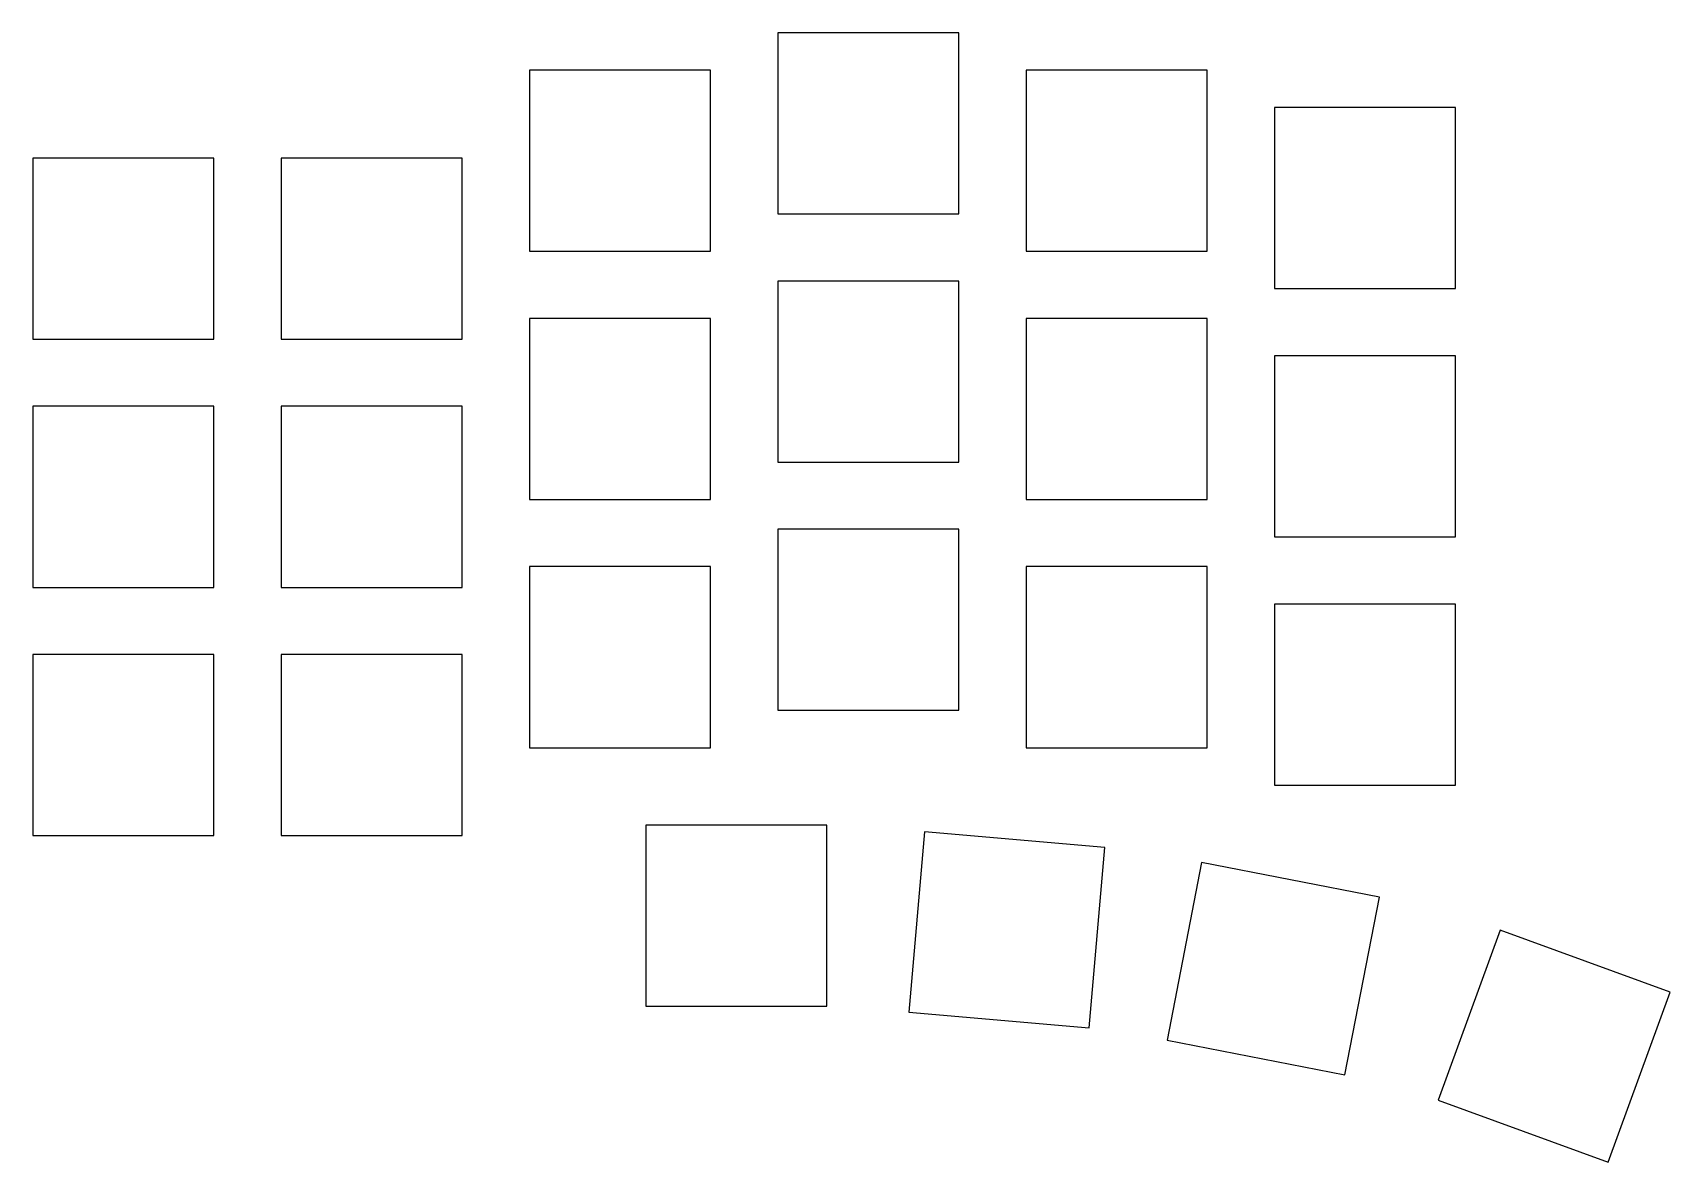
# Model space of a CAD drawing. Header units: millimetres. Extents: x 143 to 270, y -182 to -95.
import ezdxf

# ---------------------------------------------------------------- set-up
doc = ezdxf.new("R2010")
doc.units = ezdxf.units.MM

msp = doc.modelspace()

# ---------------------------------------------------------------- linework, layer by layer
for p, q in [((214.6, -94.91), (200.6, -94.91)), ((200.6, -94.91), (200.6, -108.91)), ((214.6, -108.91), (214.6, -94.91)), ((195.4, -97.8), (181.4, -97.8)), ((181.4, -97.8), (181.4, -111.8)), ((195.4, -111.8), (195.4, -97.8)), ((233.8, -97.8), (219.8, -97.8)), ((219.8, -97.8), (219.8, -111.8)), ((233.8, -111.8), (233.8, -97.8)), ((253, -100.69), (239, -100.69)), ((239, -100.69), (239, -114.69)), ((253, -114.69), (253, -100.69)), ((157, -104.6), (143, -104.6)), ((143, -104.6), (143, -118.6)), ((157, -118.6), (157, -104.6)), ((176.2, -104.6), (162.2, -104.6)), ((162.2, -104.6), (162.2, -118.6)), ((176.2, -118.6), (176.2, -104.6)), ((200.6, -108.91), (214.6, -108.91)), ((181.4, -111.8), (195.4, -111.8)), ((219.8, -111.8), (233.8, -111.8)), ((214.6, -114.11), (200.6, -114.11)), ((200.6, -114.11), (200.6, -128.11)), ((214.6, -128.11), (214.6, -114.11)), ((239, -114.69), (253, -114.69)), ((195.4, -117), (181.4, -117)), ((181.4, -117), (181.4, -131)), ((195.4, -131), (195.4, -117)), ((233.8, -117), (219.8, -117)), ((219.8, -117), (219.8, -131)), ((233.8, -131), (233.8, -117)), ((143, -118.6), (157, -118.6)), ((162.2, -118.6), (176.2, -118.6)), ((253, -119.89), (239, -119.89)), ((239, -119.89), (239, -133.89)), ((253, -133.89), (253, -119.89)), ((157, -123.8), (143, -123.8)), ((143, -123.8), (143, -137.8)), ((157, -137.8), (157, -123.8)), ((176.2, -123.8), (162.2, -123.8)), ((162.2, -123.8), (162.2, -137.8)), ((176.2, -137.8), (176.2, -123.8)), ((200.6, -128.11), (214.6, -128.11)), ((181.4, -131), (195.4, -131)), ((219.8, -131), (233.8, -131)), ((214.6, -133.31), (200.6, -133.31)), ((200.6, -133.31), (200.6, -147.31)), ((214.6, -147.31), (214.6, -133.31)), ((239, -133.89), (253, -133.89)), ((195.4, -136.2), (181.4, -136.2)), ((181.4, -136.2), (181.4, -150.2)), ((195.4, -150.2), (195.4, -136.2)), ((233.8, -136.2), (219.8, -136.2)), ((219.8, -136.2), (219.8, -150.2)), ((233.8, -150.2), (233.8, -136.2)), ((143, -137.8), (157, -137.8)), ((162.2, -137.8), (176.2, -137.8)), ((253, -139.09), (239, -139.09)), ((239, -139.09), (239, -153.09)), ((253, -153.09), (253, -139.09)), ((157, -143), (143, -143)), ((143, -143), (143, -157)), ((157, -157), (157, -143)), ((176.2, -143), (162.2, -143)), ((162.2, -143), (162.2, -157)), ((176.2, -157), (176.2, -143)), ((200.6, -147.31), (214.6, -147.31)), ((181.4, -150.2), (195.4, -150.2)), ((219.8, -150.2), (233.8, -150.2)), ((239, -153.09), (253, -153.09)), ((204.4, -156.2), (190.4, -156.2)), ((190.4, -156.2), (190.4, -170.2)), ((204.4, -170.2), (204.4, -156.2)), ((211.95, -156.7), (210.73, -170.65)), ((225.89, -157.92), (211.95, -156.7)), ((143, -157), (157, -157)), ((162.2, -157), (176.2, -157)), ((224.67, -171.87), (225.89, -157.92)), ((233.37, -159.08), (230.7, -172.82)), ((247.11, -161.75), (233.37, -159.08)), ((244.44, -175.5), (247.11, -161.75)), ((256.45, -164.32), (251.66, -177.47)), ((269.6, -169.1), (256.45, -164.32)), ((264.81, -182.26), (269.6, -169.1)), ((190.4, -170.2), (204.4, -170.2)), ((210.73, -170.65), (224.67, -171.87)), ((230.7, -172.82), (244.44, -175.5)), ((251.66, -177.47), (264.81, -182.26))]:
    msp.add_line(p, q)

doc.saveas('drawing.dxf')
